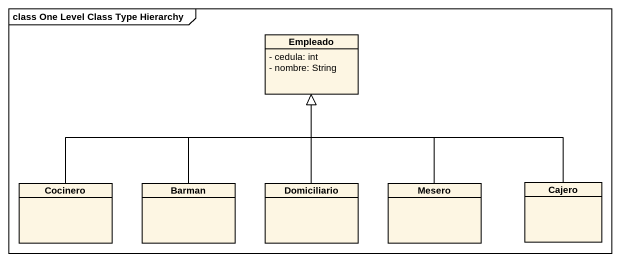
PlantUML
@startuml
mainframe class One Level Class Type Hierarchy
hide circle
hide empty members
skinparam classAttributeIconSize 0
class Empleado {
  - cedula: int
  - nombre: String
}
class Cocinero
class Barman
class Domiciliario
class Mesero
class Cajero
Cocinero -up-|> Empleado
Barman -up-|> Empleado
Domiciliario -up-|> Empleado
Mesero -up-|> Empleado
Cajero -left-|> Empleado
@enduml
